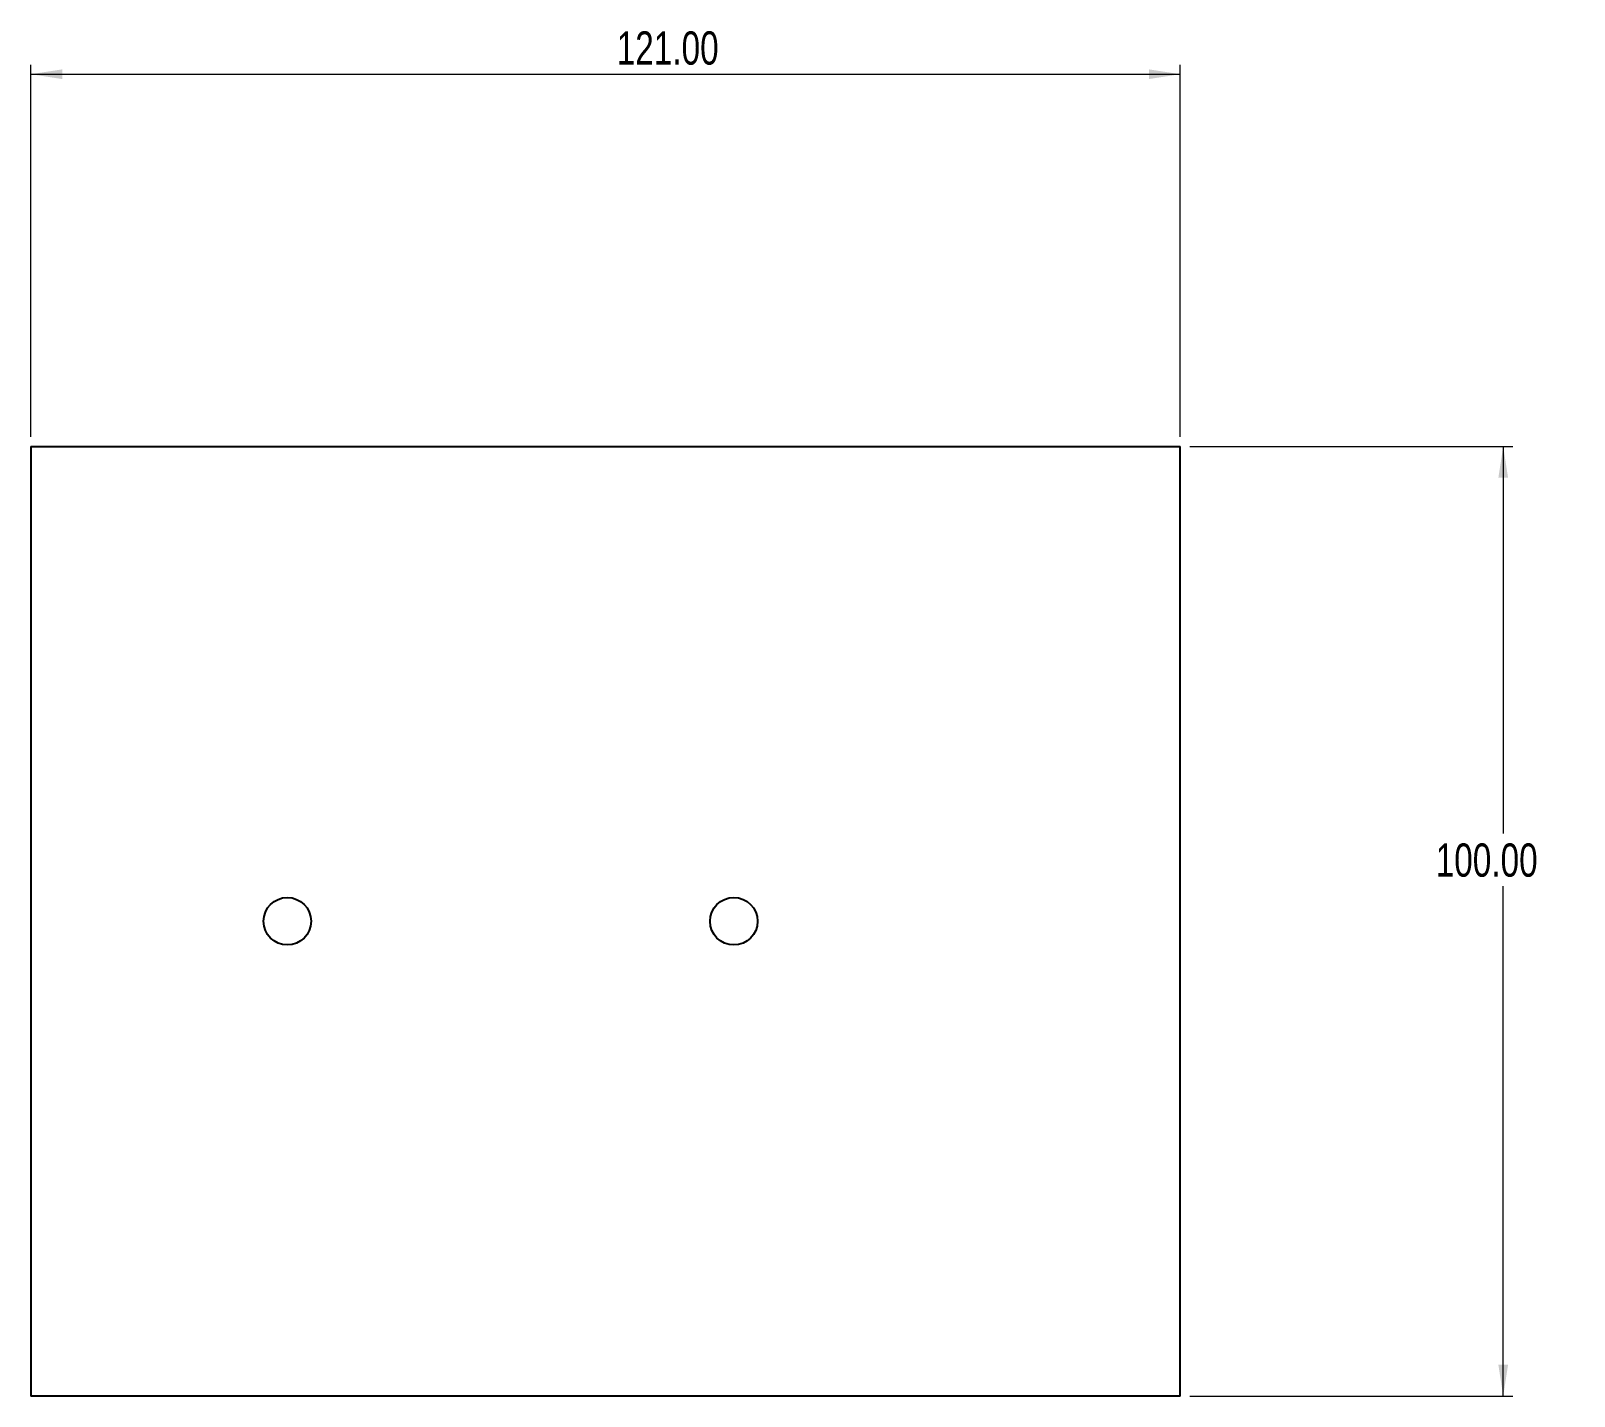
# Model space of a CAD drawing. Header units: millimetres. Extents: x 426 to 589, y 174 to 317.
import ezdxf

# ---------------------------------------------------------------- set-up
doc = ezdxf.new("R2010")
doc.units = ezdxf.units.MM
doc.styles.add('SLDTEXTSTYLE0', font='TXT', dxfattribs={"width": 0.75})
doc.dimstyles.new('SLDDIMSTYLE0', dxfattribs={"dimtxt": 3.5, "dimasz": 3.302, "dimexe": 0, "dimexo": 0.0625, "dimgap": 0.875, "dimtad": 1, "dimrnd": 1e-09, "dimzin": 4, "dimdsep": 46, "dimtxsty": 'SLDTEXTSTYLE0', "dimsah": 1, "dimcen": 0.09, "dimadec": 0, "dimazin": 1, "dimtfac": 1, "dimtofl": 0, "dimtmove": 0, "dimatfit": 3, "dimfxl": 1, "dimfrac": 2, "dimtolj": 1, "dimtzin": 12, "dimarcsym": 0})
doc.dimstyles.new('SLDDIMSTYLE1', dxfattribs={"dimtxt": 3.5, "dimasz": 3.302, "dimexe": 0, "dimexo": 0.0625, "dimgap": 0.875, "dimtad": 0, "dimtih": 1, "dimtoh": 1, "dimrnd": 1e-09, "dimzin": 4, "dimdsep": 46, "dimtxsty": 'SLDTEXTSTYLE0', "dimsah": 1, "dimcen": 0.09, "dimadec": 0, "dimazin": 1, "dimtfac": 1, "dimtofl": 0, "dimtmove": 0, "dimatfit": 3, "dimfxl": 1, "dimfrac": 2, "dimtolj": 1, "dimtzin": 12, "dimarcsym": 0})

# ---------------------------------------------------------------- blocks, each defined once
blk = doc.blocks.new('_D')
at = {"color": 7, "linetype": 'Continuous', "lineweight": 0}
for p, q in [((426.38, 274.64), (426.38, 313.82)), ((547.38, 274.64), (547.38, 313.82)), ((426.38, 312.82), (547.38, 312.82))]:
    blk.add_line(p, q, dxfattribs=at)
at = {"color": 7, "linetype": 'Continuous', "lineweight": 18}
for points in [[(426.38, 312.82), (429.68, 312.31), (429.68, 313.33)], [(547.38, 312.82), (544.08, 313.33), (544.08, 312.31)]]:
    blk.add_solid(points, dxfattribs=at)
at = {"color": 7, "linetype": 'Continuous', "lineweight": 18, "insert": (488.05, 317.33), "char_height": 3.5, "attachment_point": 1, "style": 'SLDTEXTSTYLE0'}
blk.add_mtext('121.00', dxfattribs=at)
blk = doc.blocks.new('_D_1')
at = {"color": 7, "linetype": 'Continuous', "lineweight": 0}
for p, q in [((548.38, 273.64), (582.38, 273.64)), ((581.38, 273.64), (581.38, 232.88)), ((581.38, 173.64), (581.38, 227.32)), ((548.38, 173.64), (582.38, 173.64))]:
    blk.add_line(p, q, dxfattribs=at)
at = {"color": 7, "linetype": 'Continuous', "lineweight": 18}
for points in [[(581.38, 273.64), (580.87, 270.33), (581.89, 270.33)], [(581.38, 173.64), (581.89, 176.94), (580.87, 176.94)]]:
    blk.add_solid(points, dxfattribs=at)
at = {"color": 7, "linetype": 'Continuous', "lineweight": 18, "insert": (574.27, 231.83), "char_height": 3.5, "attachment_point": 1, "style": 'SLDTEXTSTYLE0'}
blk.add_mtext('100.00', dxfattribs=at)

msp = doc.modelspace()

# ---------------------------------------------------------------- linework, layer by layer
at = {"color": 7, "linetype": 'Continuous', "lineweight": 25}
for p, q in [((426.379, 273.637), (426.379, 173.637)), ((426.379, 273.637), (547.379, 273.637)), ((547.379, 173.637), (547.379, 273.637)), ((547.379, 173.637), (426.379, 173.637))]:
    msp.add_line(p, q, dxfattribs=at)
for centre in [(453.379, 223.637), (500.379, 223.637)]:
    msp.add_circle(centre, 2.5, dxfattribs=at)

# ---------------------------------------------------------------- dimensions: what is measured, and where the dimension line sits
at = {"color": 7, "linetype": 'Continuous', "lineweight": 18}
dim = msp.add_linear_dim(base=(547.379, 312.82), p1=(426.379, 273.637), p2=(547.379, 273.637), dimstyle='SLDDIMSTYLE0', dxfattribs=at)
dim.commit()
dim.dimension.update_dxf_attribs({"geometry": '_D', "text_midpoint": (495.164, 312.82), "dimtype": 160})
dim = msp.add_linear_dim(base=(581.379, 273.637), p1=(547.379, 173.637), p2=(547.379, 273.637), angle=90, dimstyle='SLDDIMSTYLE1', dxfattribs=at)
dim.commit()
dim.dimension.update_dxf_attribs({"geometry": '_D_1', "text_midpoint": (581.379, 230.1), "dimtype": 160})

doc.saveas('drawing.dxf')
